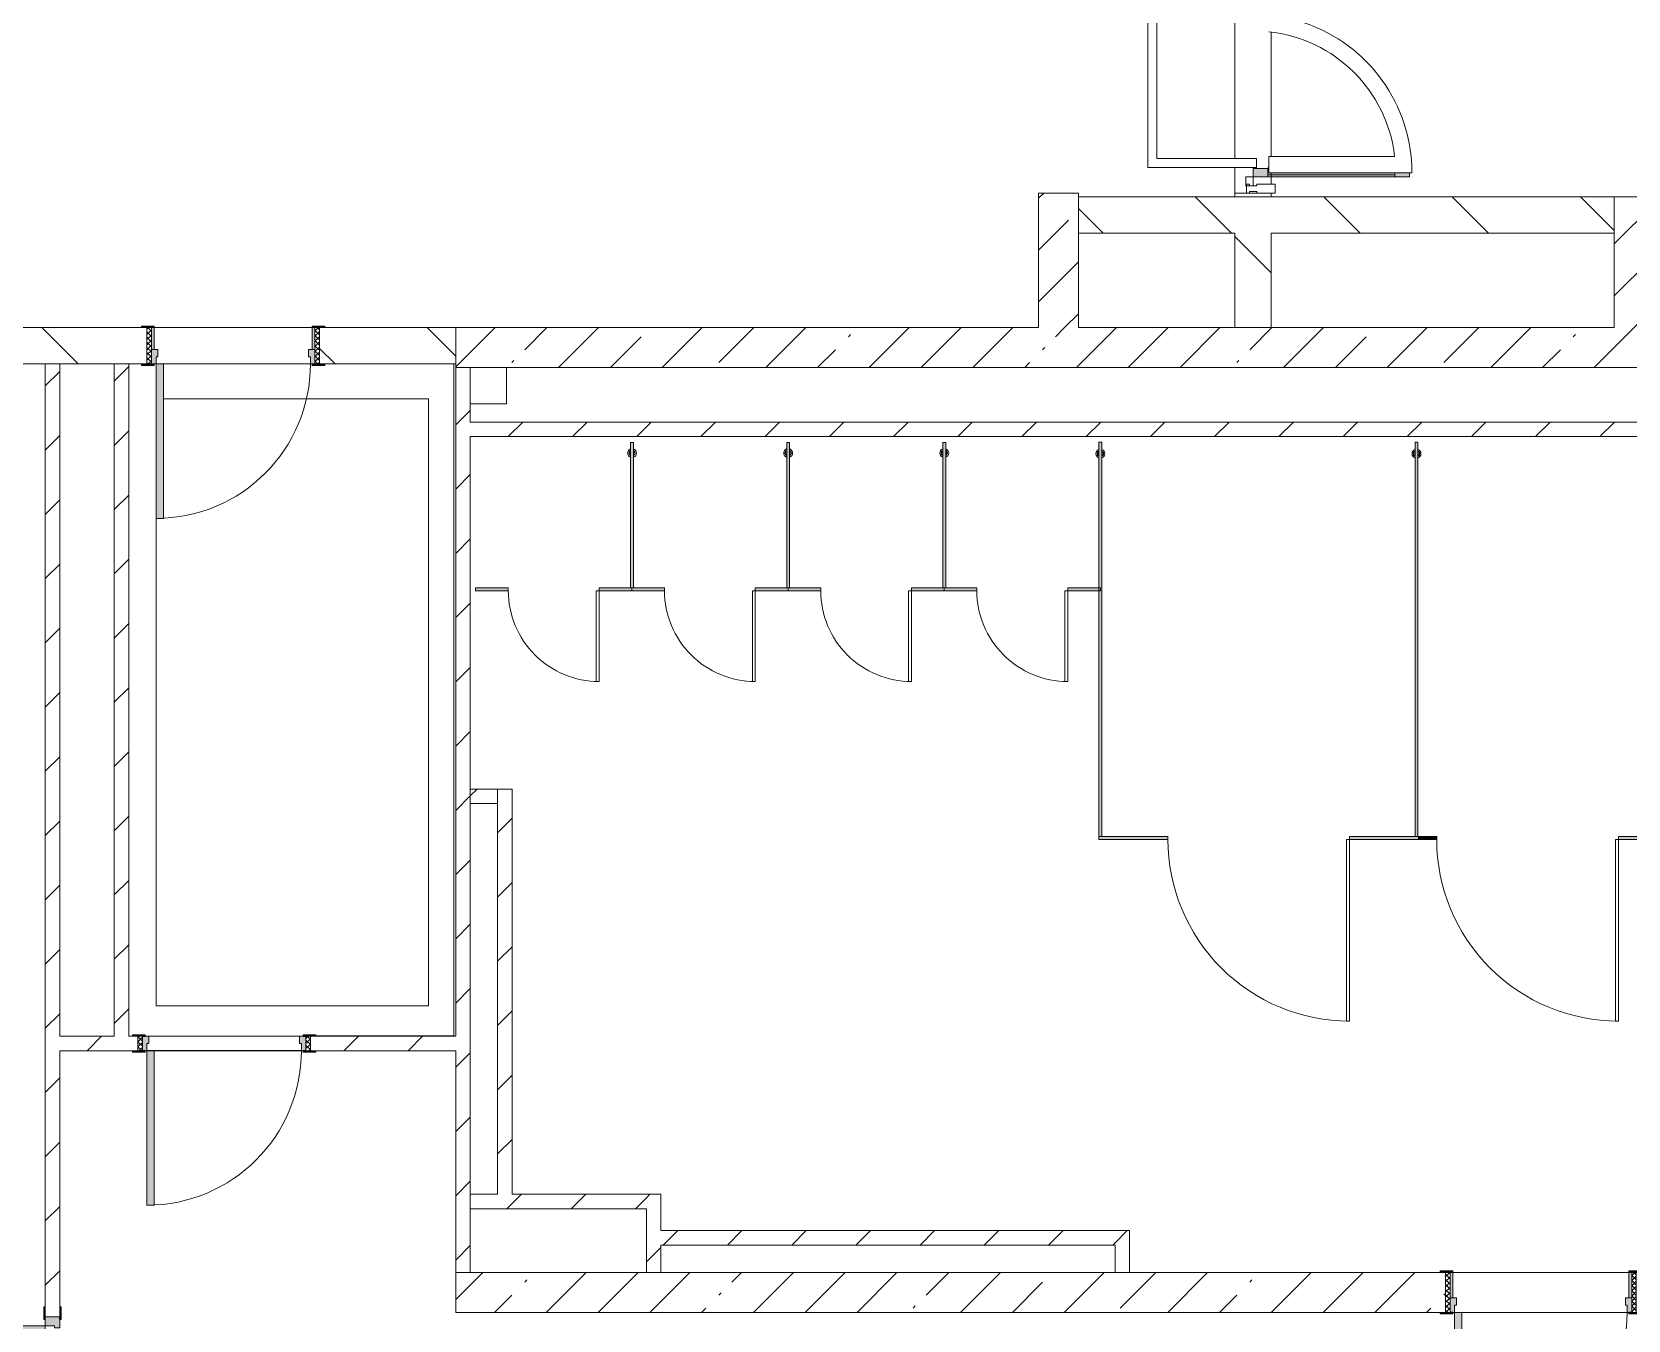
# Model space of a CAD drawing. Header units: millimetres. Extents: x -3245 to 186632, y -8553 to 29000.
# Drawn here: x 151499 to 160287, y 5138 to 12227 of the extents above; entities that cross this region are included whole.
import ezdxf

# ---------------------------------------------------------------- set-up
doc = ezdxf.new("R2010")
doc.units = ezdxf.units.MM
for name, color, linetype, lineweight in [('A-DETL-18', 7, 'Continuous', 5), ('A-DOOR-5', 7, 'Continuous', 5), ('A-GENM', 7, 'Continuous', 5), ('A-GLAZ-CWMG-4', 7, 'Continuous', 5), ('A-WALL', 7, 'Continuous', 9), ('I-WALL-29', 7, 'Continuous', 5)]:
    doc.layers.add(name, color=color, linetype=linetype, lineweight=lineweight)
for name, color, linetype, lineweight, true_color in [('A-DETL-GENF-4', 7, 'Continuous', 5, 0xe2e2e2), ('A-DETL-GENF-5', 7, 'Continuous', 5, 0xaaaaaa), ('A-DOOR-2', 7, 'Continuous', 5, 0xaaaaaa), ('A-DOOR-3', 7, 'Continuous', 5, 0xe2e2e2), ('A-DOOR-FRAM-2', 7, 'Continuous', 5, 0xe2e2e2), ('A-DOOR-FRAM-3', 7, 'Continuous', 5, 0xaaaaaa), ('A-FLOR-2', 7, 'Continuous', 5, 0xaaaaaa), ('A-GENM-1', 7, 'Continuous', 5, 0xe2ddcd)]:
    doc.layers.add(name, color=color, linetype=linetype, lineweight=lineweight, true_color=true_color)
pattern_1 = [(45, (59622.45, 0), (-176.7767, 176.7767), [])]
pattern_2 = [(45, (59622.45, 0), (-285.1231, 285.1231), []), (45, (59907.57, 0), (-285.1231, 285.1231), [504.031, -100.806, 16.764, -84.042])]
pattern_3 = [(135, (59622.45, 0), (-353.5534, -353.5534), [])]

# ---------------------------------------------------------------- blocks, each defined once
blk = doc.blocks.new('110_Дверь_СКБ_1Ст_Внутренняя1 - Д-7а_л__950x2100h_Туалет-V161-2_4_1_птичка')
at = {"layer": 'A-DOOR-2'}
h = blk.add_hatch(dxfattribs=at)
h.set_pattern_fill('FP_168', color=256, style=0, pattern_type=2)
h.set_pattern_definition([(135, (1776.41, 174.685), (-14.14214, -14.14214), []), (225, (1776.41, 174.685), (14.14214, -14.14214), [])])
h.paths.add_polyline_path([(537.5, 110), (512.5, 110), (512.5, -110), (537.5, -110)])
at = {"layer": 'A-DOOR-3'}
h = blk.add_hatch(color=256, dxfattribs=at)
h.paths.add_polyline_path([(487.5, 110), (487.5, 70), (477.5, 70), (477.5, 30), (512.5, 30), (512.5, 110)])
h.paths.add_polyline_path([(-462.5, 110), (-487.5, 110), (-487.5, 30), (-452.5, 30), (-452.5, 70), (-462.5, 70)])
at = {"layer": 'A-DOOR-FRAM-2'}
for points in [[(447.5, 1060), (447.5, 110), (487.5, 110), (487.5, 1060)], [(-542.5, 118), (-542.5, 110), (-472.5, 110), (-472.5, 118)], [(567.5, 118), (497.5, 118), (497.5, 110), (567.5, 110)], [(-472.5, 30), (-487.5, 30), (-487.5, -110), (-472.5, -110)], [(512.5, 30), (497.5, 30), (497.5, -110), (512.5, -110)], [(-542.5, -110), (-542.5, -118), (-472.5, -118), (-472.5, -110)], [(567.5, -110), (497.5, -110), (497.5, -118), (567.5, -118)]]:
    blk.add_hatch(color=256, dxfattribs=at).paths.add_polyline_path(points)
at = {"layer": 'A-DOOR-FRAM-3'}
h = blk.add_hatch(dxfattribs=at)
h.set_pattern_fill('FP_169', color=256, style=0, pattern_type=2)
h.set_pattern_definition([(45, (-346.384, 174.685), (-14.1421, 14.1421), []), (135, (-346.384, 174.685), (-14.1421, -14.1421), [])])
h.paths.add_polyline_path([(-487.5, 110), (-512.5, 110), (-512.5, -110), (-487.5, -110)])
at = {"layer": 'A-DOOR-2'}
for p, q in [((487.5, 1060), (447.5, 1060)), ((447.5, 1060), (447.5, 110)), ((487.5, 110), (487.5, 1060)), ((447.5, 110), (487.5, 110))]:
    blk.add_line(p, q, dxfattribs=at)
blk.add_arc((487.5, 110), 950, 90, 180, dxfattribs=at)
at = {"layer": 'A-DOOR-FRAM-3'}
for p, q in [((-472.5, 118), (-542.5, 118)), ((-542.5, 118), (-542.5, 110)), ((-542.5, 110), (-472.5, 110)), ((-487.5, 110), (-512.5, 110)), ((-512.5, 110), (-512.5, -110)), ((-462.5, 110), (-487.5, 110)), ((-487.5, 110), (-487.5, 30)), ((-487.5, -110), (-487.5, 110)), ((-472.5, 110), (-487.5, 110)), ((-487.5, 110), (-487.5, 109)), ((-487.5, 109), (-472.5, 109)), ((-472.5, 110), (-472.5, 118)), ((-472.5, 109), (-472.5, 110)), ((-462.5, 70), (-462.5, 110)), ((487.5, 110), (487.5, 70)), ((512.5, 110), (487.5, 110)), ((567.5, 118), (497.5, 118)), ((497.5, 118), (497.5, 110)), ((512.5, 110), (497.5, 110)), ((497.5, 110), (497.5, 109)), ((497.5, 110), (567.5, 110)), ((497.5, 109), (512.5, 109)), ((512.5, 30), (512.5, 110)), ((537.5, 110), (512.5, 110)), ((512.5, 110), (512.5, -110)), ((512.5, 109), (512.5, 110)), ((537.5, -110), (537.5, 110)), ((567.5, 110), (567.5, 118)), ((-487.5, 30), (-452.5, 30)), ((-472.5, 30), (-487.5, 30)), ((-487.5, 30), (-487.5, -110)), ((-472.5, -110), (-472.5, 30)), ((-452.5, 70), (-462.5, 70)), ((-452.5, 30), (-452.5, 70)), ((487.5, 70), (477.5, 70)), ((477.5, 70), (477.5, 30)), ((477.5, 30), (512.5, 30)), ((512.5, 30), (497.5, 30)), ((497.5, 30), (497.5, -110)), ((512.5, -110), (512.5, 30)), ((-472.5, -110), (-542.5, -110)), ((-542.5, -110), (-542.5, -118)), ((-542.5, -118), (-472.5, -118)), ((-512.5, -110), (-487.5, -110)), ((-487.5, -110), (-472.5, -110)), ((-472.5, -118), (-472.5, -110)), ((497.5, -110), (512.5, -110)), ((567.5, -110), (497.5, -110)), ((497.5, -110), (497.5, -118)), ((497.5, -118), (567.5, -118)), ((512.5, -110), (537.5, -110)), ((567.5, -118), (567.5, -110))]:
    blk.add_line(p, q, dxfattribs=at)
blk = doc.blocks.new('110_Дверь_СКБ_2Ст - Д-5_п_ Из игровой в коридор-32215844-2_4_1_птичка')
at = {"layer": 'A-DOOR-3'}
for points in [[(-637.5, 40), (-587.5, 40), (-587.5, 940), (-637.5, 940)], [(612.5, 440), (612.5, 40), (662.5, 40), (662.5, 440)]]:
    blk.add_hatch(color=256, dxfattribs=at).paths.add_polyline_path(points)
h = blk.add_hatch(color=256, dxfattribs=at)
h.paths.add_polyline_path([(-687.5, 40), (-687.5, -40), (-627.5, -40), (-627.5, -10), (-637.5, -10), (-637.5, 40)])
h.paths.add_polyline_path([(652.5, -40), (712.5, -40), (712.5, 40), (662.5, 40), (662.5, -10), (652.5, -10)])
at = {"layer": 'A-DOOR-FRAM-2'}
for points in [[(-742.5, 40), (-672.5, 40), (-672.5, 48), (-742.5, 48)], [(697.5, 40), (767.5, 40), (767.5, 48), (697.5, 48)], [(-742.5, -48), (-672.5, -48), (-672.5, -40), (-742.5, -40)], [(697.5, -48), (767.5, -48), (767.5, -40), (697.5, -40)]]:
    blk.add_hatch(color=256, dxfattribs=at).paths.add_polyline_path(points)
at = {"layer": 'A-DOOR-2'}
for p, q in [((-637.5, 940), (-637.5, 40)), ((-587.5, 940), (-637.5, 940)), ((-587.5, 40), (-587.5, 940)), ((662.5, 440), (612.5, 440)), ((612.5, 440), (612.5, 40)), ((662.5, 40), (662.5, 440)), ((-637.5, 40), (-587.5, 40)), ((612.5, 40), (662.5, 40))]:
    blk.add_line(p, q, dxfattribs=at)
for centre, radius, start, end in [((-637.5, 40), 900, 0, 90), ((662.5, 40), 400, 90, 180)]:
    blk.add_arc(centre, radius, start, end, dxfattribs=at)
at = {"layer": 'A-DOOR-FRAM-3'}
for p, q in [((-672.5, 48), (-742.5, 48)), ((-742.5, 48), (-742.5, 40)), ((-742.5, 40), (-672.5, 40)), ((-637.5, 40), (-687.5, 40)), ((-687.5, 40), (-687.5, -40)), ((-672.5, 40), (-672.5, 48)), ((-637.5, -10), (-637.5, 40)), ((662.5, 40), (662.5, -10)), ((712.5, 40), (662.5, 40)), ((767.5, 48), (697.5, 48)), ((697.5, 48), (697.5, 40)), ((697.5, 40), (767.5, 40)), ((712.5, -40), (712.5, 40)), ((767.5, 40), (767.5, 48)), ((-672.5, -40), (-742.5, -40)), ((-742.5, -40), (-742.5, -48)), ((-742.5, -48), (-672.5, -48)), ((-672.5, -39), (-687.5, -39)), ((-687.5, -39), (-687.5, -40)), ((-687.5, -40), (-627.5, -40)), ((-687.5, -40), (-672.5, -40)), ((-672.5, -40), (-672.5, -39)), ((-672.5, -48), (-672.5, -40)), ((-627.5, -10), (-637.5, -10)), ((-627.5, -40), (-627.5, -10)), ((662.5, -10), (652.5, -10)), ((652.5, -10), (652.5, -40)), ((652.5, -40), (712.5, -40)), ((712.5, -39), (697.5, -39)), ((697.5, -39), (697.5, -40)), ((697.5, -40), (712.5, -40)), ((767.5, -40), (697.5, -40)), ((697.5, -40), (697.5, -48)), ((697.5, -48), (767.5, -48)), ((712.5, -40), (712.5, -39)), ((767.5, -48), (767.5, -40))]:
    blk.add_line(p, q, dxfattribs=at)
blk = doc.blocks.new('110_Дверь_СКБ_1Ст_Внутренняя1 - Д-8 950x2100h_охрана-V164-2_4_1_птичка')
at = {"layer": 'A-DOOR-2'}
h = blk.add_hatch(dxfattribs=at)
h.set_pattern_fill('FP_136', color=256, style=0, pattern_type=2)
h.set_pattern_definition([(135, (1826.41, 164.685), (-14.14214, -14.14214), []), (225, (1826.41, 164.685), (14.14214, -14.14214), [])])
h.paths.add_polyline_path([(487.5, 100), (462.5, 100), (462.5, -100), (487.5, -100)])
at = {"layer": 'A-DOOR-3'}
h = blk.add_hatch(color=256, dxfattribs=at)
h.paths.add_polyline_path([(437.5, 100), (437.5, 60), (427.5, 60), (427.5, 20), (462.5, 20), (461.2, 100)])
h.paths.add_polyline_path([(-437.5, 100), (-437.5, 20), (-402.5, 20), (-402.5, 60), (-412.5, 60), (-412.5, 100)])
at = {"layer": 'A-DOOR-FRAM-2'}
for points in [[(397.5, 950), (397.5, 100), (437.5, 100), (437.5, 950)], [(-422.5, 108), (-492.5, 108), (-492.5, 100), (-422.5, 100)], [(461.2, 108), (447.5, 108), (447.5, 100), (517.5, 100), (517.5, 108)], [(-422.5, 20), (-437.5, 20), (-437.5, -100), (-422.5, -100)], [(461.2, 20), (447.5, 20), (447.5, -100), (462.5, -100), (462.5, 20)], [(-422.5, -100), (-492.5, -100), (-492.5, -108), (-422.5, -108)], [(517.5, -100), (447.5, -100), (447.5, -108), (517.5, -108)]]:
    blk.add_hatch(color=256, dxfattribs=at).paths.add_polyline_path(points)
at = {"layer": 'A-DOOR-FRAM-3'}
h = blk.add_hatch(dxfattribs=at)
h.set_pattern_fill('FP_137', color=256, style=0, pattern_type=2)
h.set_pattern_definition([(45, (-296.384, 164.685), (-14.1421, 14.1421), []), (135, (-296.384, 164.685), (-14.1421, -14.1421), [])])
h.paths.add_polyline_path([(-437.5, 100), (-462.5, 100), (-462.5, -100), (-437.5, -100)])
at = {"layer": 'A-DOOR-2'}
for p, q in [((437.5, 950), (397.5, 950)), ((397.5, 950), (397.5, 100)), ((437.5, 100), (437.5, 950)), ((397.5, 100), (437.5, 100))]:
    blk.add_line(p, q, dxfattribs=at)
blk.add_arc((437.5, 100), 850, 90, 180, dxfattribs=at)
at = {"layer": 'A-DOOR-FRAM-3'}
for p, q in [((-422.5, 108), (-492.5, 108)), ((-492.5, 108), (-492.5, 100)), ((-492.5, 100), (-422.5, 100)), ((-437.5, 100), (-462.5, 100)), ((-462.5, 100), (-462.5, -100)), ((-412.5, 100), (-437.5, 100)), ((-437.5, 100), (-437.5, 20)), ((-437.5, -100), (-437.5, 100)), ((-422.5, 100), (-437.5, 100)), ((-437.5, 100), (-437.5, 99)), ((-437.5, 99), (-422.5, 99)), ((-422.5, 100), (-422.5, 108)), ((-422.5, 99), (-422.5, 100)), ((-412.5, 60), (-412.5, 100)), ((437.5, 100), (437.5, 60)), ((462.5, 100), (437.5, 100)), ((517.5, 108), (447.5, 108)), ((447.5, 108), (447.5, 100)), ((462.5, 100), (447.5, 100)), ((447.5, 100), (447.5, 99)), ((447.5, 100), (517.5, 100)), ((447.5, 99), (462.5, 99)), ((462.5, 20), (462.5, 100)), ((487.5, 100), (462.5, 100)), ((462.5, 100), (462.5, -100)), ((462.5, 99), (462.5, 100)), ((487.5, -100), (487.5, 100)), ((517.5, 100), (517.5, 108)), ((-437.5, 20), (-402.5, 20)), ((-422.5, 20), (-437.5, 20)), ((-437.5, 20), (-437.5, -100)), ((-422.5, -100), (-422.5, 20)), ((-402.5, 60), (-412.5, 60)), ((-402.5, 20), (-402.5, 60)), ((437.5, 60), (427.5, 60)), ((427.5, 60), (427.5, 20)), ((427.5, 20), (462.5, 20)), ((462.5, 20), (447.5, 20)), ((447.5, 20), (447.5, -100)), ((462.5, -100), (462.5, 20)), ((-422.5, -100), (-492.5, -100)), ((-492.5, -100), (-492.5, -108)), ((-492.5, -108), (-422.5, -108)), ((-462.5, -100), (-437.5, -100)), ((-437.5, -100), (-422.5, -100)), ((-422.5, -108), (-422.5, -100)), ((447.5, -100), (462.5, -100)), ((517.5, -100), (447.5, -100)), ((447.5, -100), (447.5, -108)), ((447.5, -108), (517.5, -108)), ((462.5, -100), (487.5, -100)), ((517.5, -108), (517.5, -100))]:
    blk.add_line(p, q, dxfattribs=at)
blk = doc.blocks.new('110_Дверь_СКБ_1Ст_Внутренняя1 - Д-8 950x2100h_охрана-V165-2_4_1_птичка')
at = {"layer": 'A-DOOR-2'}
h = blk.add_hatch(dxfattribs=at)
h.set_pattern_fill('FP_172', color=256, style=0, pattern_type=2)
h.set_pattern_definition([(135, (1826.41, 104.685), (-14.14214, -14.14214), []), (225, (1826.41, 104.685), (14.14214, -14.14214), [])])
h.paths.add_polyline_path([(487.5, 40), (462.5, 40), (462.5, -40), (487.5, -40)])
at = {"layer": 'A-DOOR-3'}
h = blk.add_hatch(color=256, dxfattribs=at)
h.paths.add_polyline_path([(437.5, 40), (437.5, 0), (427.5, 0), (427.5, -40), (462.5, -40), (462.5, 40)])
h.paths.add_polyline_path([(-412.5, 40), (-437.5, 40), (-437.5, -40), (-402.5, -40), (-402.5, 0), (-412.5, 0)])
at = {"layer": 'A-DOOR-FRAM-2'}
for points in [[(437.5, 890), (397.5, 890), (397.5, 40), (437.5, 40), (437.5, 66.6)], [(-492.5, 48), (-492.5, 40), (-422.5, 40), (-422.5, 48)], [(517.5, 48), (447.5, 48), (447.5, 40), (517.5, 40)], [(-422.5, -40), (-492.5, -40), (-492.5, -48), (-422.5, -48)], [(447.5, -40), (447.5, -48), (517.5, -48), (517.5, -40)]]:
    blk.add_hatch(color=256, dxfattribs=at).paths.add_polyline_path(points)
at = {"layer": 'A-DOOR-FRAM-3'}
h = blk.add_hatch(dxfattribs=at)
h.set_pattern_fill('FP_173', color=256, style=0, pattern_type=2)
h.set_pattern_definition([(45, (-296.384, 104.685), (-14.1421, 14.1421), []), (135, (-296.384, 104.685), (-14.1421, -14.1421), [])])
h.paths.add_polyline_path([(-437.5, 40), (-462.5, 40), (-462.5, -40), (-437.5, -40)])
at = {"layer": 'A-DOOR-2'}
for p, q in [((437.5, 890), (397.5, 890)), ((397.5, 890), (397.5, 40)), ((437.5, 40), (437.5, 890)), ((397.5, 40), (437.5, 40))]:
    blk.add_line(p, q, dxfattribs=at)
blk.add_arc((437.5, 40), 850, 90, 180, dxfattribs=at)
at = {"layer": 'A-DOOR-FRAM-3'}
for p, q in [((-422.5, 48), (-492.5, 48)), ((-492.5, 48), (-492.5, 40)), ((-492.5, 40), (-422.5, 40)), ((-437.5, 40), (-462.5, 40)), ((-462.5, 40), (-462.5, -40)), ((-412.5, 40), (-437.5, 40)), ((-437.5, 40), (-437.5, -40)), ((-437.5, -40), (-437.5, 40)), ((-422.5, 40), (-437.5, 40)), ((-437.5, 40), (-437.5, 39)), ((-437.5, 39), (-422.5, 39)), ((-422.5, 40), (-422.5, 48)), ((-422.5, 39), (-422.5, 40)), ((-412.5, 0), (-412.5, 40)), ((-402.5, 0), (-412.5, 0)), ((-402.5, -40), (-402.5, 0)), ((437.5, 0), (427.5, 0)), ((427.5, 0), (427.5, -40)), ((437.5, 40), (437.5, 0)), ((462.5, 40), (437.5, 40)), ((517.5, 48), (447.5, 48)), ((447.5, 48), (447.5, 40)), ((462.5, 40), (447.5, 40)), ((447.5, 40), (447.5, 39)), ((447.5, 40), (517.5, 40)), ((447.5, 39), (462.5, 39)), ((462.5, -40), (462.5, 40)), ((487.5, 40), (462.5, 40)), ((462.5, 40), (462.5, -40)), ((462.5, 39), (462.5, 40)), ((487.5, -40), (487.5, 40)), ((517.5, 40), (517.5, 48)), ((-422.5, -40), (-492.5, -40)), ((-492.5, -40), (-492.5, -48)), ((-492.5, -48), (-422.5, -48)), ((-462.5, -40), (-437.5, -40)), ((-422.5, -39), (-437.5, -39)), ((-437.5, -39), (-437.5, -40)), ((-437.5, -40), (-402.5, -40)), ((-437.5, -40), (-422.5, -40)), ((-422.5, -40), (-422.5, -39)), ((-422.5, -48), (-422.5, -40)), ((427.5, -40), (462.5, -40)), ((462.5, -39), (447.5, -39)), ((447.5, -39), (447.5, -40)), ((447.5, -40), (462.5, -40)), ((517.5, -40), (447.5, -40)), ((447.5, -40), (447.5, -48)), ((447.5, -48), (517.5, -48)), ((462.5, -40), (462.5, -39)), ((462.5, -40), (487.5, -40)), ((517.5, -48), (517.5, -40))]:
    blk.add_line(p, q, dxfattribs=at)
blk = doc.blocks.new('131_Сантехническая перегородка 7 - СП-1-V242-2_4_1_птичка')
at = {"layer": 'A-GENM-1'}
blk.add_hatch(color=256, dxfattribs=at).paths.add_polyline_path([(2165.9, 8), (-4.1, 8), (-4.1, -8), (2165.9, -8)])
at = {"layer": 'A-GENM'}
for p, q in [((2165.9, 8), (-4.1, 8)), ((-4.1, 8), (-4.1, -8)), ((2165.9, -8), (2165.9, 8)), ((-4.1, -8), (2165.9, -8))]:
    blk.add_line(p, q, dxfattribs=at)
at = {"layer": 'A-GENM', "flags": 128}
for points in [[(71.5, 8), (71.1, 8.5), (70.8, 9), (70.4, 9.5), (70, 9.9), (69.6, 10.4), (69.2, 10.8), (68.8, 11.2), (68.3, 11.6), (67.8, 12), (67.3, 12.3), (66.8, 12.7), (66.3, 13), (65.8, 13.3), (65.3, 13.6), (64.7, 13.8), (64.2, 14), (63.6, 14.3), (63, 14.4), (62.4, 14.6), (61.9, 14.7), (61.3, 14.9), (60.7, 14.9), (60.1, 15), (59.5, 15.1), (58.9, 15.1), (58.3, 15.1), (57.7, 15), (57.1, 15), (56.5, 14.9), (55.9, 14.8), (55.3, 14.7), (54.7, 14.5), (54.1, 14.4), (53.5, 14.2), (53, 13.9), (52.4, 13.7), (51.9, 13.4), (51.4, 13.2), (50.8, 12.9), (50.3, 12.5), (49.8, 12.2), (49.3, 11.8), (48.9, 11.4), (48.4, 11), (48, 10.6), (47.6, 10.2), (47.2, 9.7), (46.8, 9.3), (46.4, 8.8), (46.1, 8.3), (45.9, 8)], [(45.9, -8), (46.3, -8.5), (46.6, -9), (47, -9.5), (47.4, -9.9), (47.8, -10.4), (48.2, -10.8), (48.6, -11.2), (49.1, -11.6), (49.6, -12), (50, -12.3), (50.5, -12.7), (51.1, -13), (51.6, -13.3), (52.1, -13.6), (52.7, -13.8), (53.2, -14), (53.8, -14.3), (54.4, -14.4), (54.9, -14.6), (55.5, -14.7), (56.1, -14.9), (56.7, -14.9), (57.3, -15), (57.9, -15.1), (58.5, -15.1), (59.1, -15.1), (59.7, -15), (60.3, -15), (60.9, -14.9), (61.5, -14.8), (62.1, -14.7), (62.7, -14.5), (63.3, -14.4), (63.8, -14.2), (64.4, -13.9), (65, -13.7), (65.5, -13.4), (66, -13.2), (66.6, -12.9), (67.1, -12.5), (67.6, -12.2), (68, -11.8), (68.5, -11.4), (69, -11), (69.4, -10.6), (69.8, -10.2), (70.2, -9.7), (70.6, -9.3), (70.9, -8.8), (71.3, -8.3), (71.5, -8)]]:
    blk.add_lwpolyline(points, dxfattribs=at)
at = {"layer": 'A-GENM'}
for radius, start, end in [(24.6, 19.91127, 160.08873), (17.6, 45, 135), (17.6, 45, 135), (15.1, 45, 135), (24.6, 199.91127, 340.08873), (17.6, 225, 315), (17.6, 225, 315), (15.1, 225, 315)]:
    blk.add_arc((58.7, 0), radius, start, end, dxfattribs=at)
blk = doc.blocks.new('131_Сантехническая перегородка 6 - СП-1-V243-2_4_1_птичка')
at = {"layer": 'A-GENM-1'}
blk.add_hatch(color=256, dxfattribs=at).paths.add_polyline_path([(800, 8), (0, 8), (0, -8), (800, -8)])
at = {"layer": 'A-GENM'}
for p, q in [((800, 8), (0, 8)), ((0, 8), (0, -8)), ((800, -8), (800, 8)), ((0, -8), (800, -8))]:
    blk.add_line(p, q, dxfattribs=at)
at = {"layer": 'A-GENM', "flags": 128}
for points in [[(71.5, 8), (71.1, 8.5), (70.8, 9), (70.4, 9.5), (70, 9.9), (69.6, 10.4), (69.2, 10.8), (68.8, 11.2), (68.3, 11.6), (67.8, 12), (67.3, 12.3), (66.8, 12.7), (66.3, 13), (65.8, 13.3), (65.3, 13.6), (64.7, 13.8), (64.2, 14), (63.6, 14.3), (63, 14.4), (62.4, 14.6), (61.9, 14.7), (61.3, 14.9), (60.7, 14.9), (60.1, 15), (59.5, 15.1), (58.9, 15.1), (58.3, 15.1), (57.7, 15), (57.1, 15), (56.5, 14.9), (55.9, 14.8), (55.3, 14.7), (54.7, 14.5), (54.1, 14.4), (53.5, 14.2), (53, 13.9), (52.4, 13.7), (51.9, 13.4), (51.4, 13.2), (50.8, 12.9), (50.3, 12.5), (49.8, 12.2), (49.3, 11.8), (48.9, 11.4), (48.4, 11), (48, 10.6), (47.6, 10.2), (47.2, 9.7), (46.8, 9.3), (46.4, 8.8), (46.1, 8.3), (45.9, 8)], [(45.9, -8), (46.3, -8.5), (46.6, -9), (47, -9.5), (47.4, -9.9), (47.8, -10.4), (48.2, -10.8), (48.6, -11.2), (49.1, -11.6), (49.6, -12), (50, -12.3), (50.5, -12.7), (51.1, -13), (51.6, -13.3), (52.1, -13.6), (52.7, -13.8), (53.2, -14), (53.8, -14.3), (54.4, -14.4), (54.9, -14.6), (55.5, -14.7), (56.1, -14.9), (56.7, -14.9), (57.3, -15), (57.9, -15.1), (58.5, -15.1), (59.1, -15.1), (59.7, -15), (60.3, -15), (60.9, -14.9), (61.5, -14.8), (62.1, -14.7), (62.7, -14.5), (63.3, -14.4), (63.8, -14.2), (64.4, -13.9), (65, -13.7), (65.5, -13.4), (66, -13.2), (66.6, -12.9), (67.1, -12.5), (67.6, -12.2), (68, -11.8), (68.5, -11.4), (69, -11), (69.4, -10.6), (69.8, -10.2), (70.2, -9.7), (70.6, -9.3), (70.9, -8.8), (71.3, -8.3), (71.5, -8)]]:
    blk.add_lwpolyline(points, dxfattribs=at)
at = {"layer": 'A-GENM'}
for radius, start, end in [(24.6, 19.91127, 160.08873), (17.6, 45, 135), (17.6, 45, 135), (15.1, 45, 135), (24.6, 199.91127, 340.08873), (17.6, 225, 315), (17.6, 225, 315), (15.1, 225, 315)]:
    blk.add_arc((58.7, 0), radius, start, end, dxfattribs=at)
blk = doc.blocks.new('131_Сантехническая перегородка_Дверь МГН - СД-1-V244-2_4_1_птичка')
at = {"layer": 'A-GENM-1'}
for points in [[(-370, 8), (-370, -8), (10, -8), (10, 8)], [(1010, 8), (1010, -8), (1390, -8), (1390, 8)]]:
    blk.add_hatch(color=256, dxfattribs=at).paths.add_polyline_path(points)
at = {"layer": 'A-DOOR-5'}
for p, q in [((10, 1008), (26, 1008)), ((10, 8), (10, 1008)), ((26, 8), (26, 1008)), ((10, 8), (26, 8))]:
    blk.add_line(p, q, dxfattribs=at)
blk.add_arc((10, 8), 1000, 360, 90, dxfattribs=at)
at = {"layer": 'A-GENM'}
for p, q in [((10, 8), (-370, 8)), ((-370, 8), (-370, -8)), ((10, -8), (10, 8)), ((1390, 8), (1010, 8)), ((1010, 8), (1010, -8)), ((1390, -8), (1390, 8)), ((-370, -8), (10, -8)), ((1010, -8), (1390, -8))]:
    blk.add_line(p, q, dxfattribs=at)
blk = doc.blocks.new('131_Сантехническая перегородка_Дверь 5 - СД-1-V245-2_4_1_птичка')
at = {"layer": 'A-GENM-1'}
for points in [[(70, 8), (70, -8), (250, -8), (250, 8)], [(750, 8), (750, -8), (930, -8), (930, 8)]]:
    blk.add_hatch(color=256, dxfattribs=at).paths.add_polyline_path(points)
at = {"layer": 'A-DOOR-5'}
for p, q in [((266, 508), (250, 508)), ((250, 8), (250, 508)), ((266, 8), (266, 508)), ((266, 8), (250, 8))]:
    blk.add_line(p, q, dxfattribs=at)
blk.add_arc((250, 8), 500, 360, 90, dxfattribs=at)
at = {"layer": 'A-GENM'}
for p, q in [((250, 8), (70, 8)), ((70, 8), (70, -8)), ((250, -8), (250, 8)), ((930, 8), (750, 8)), ((750, 8), (750, -8)), ((930, -8), (930, 8)), ((70, -8), (250, -8)), ((750, -8), (930, -8))]:
    blk.add_line(p, q, dxfattribs=at)
blk = doc.blocks.new('131_Сантехническая перегородка_Дверь МГН 2 - СД-1-V246-2_4_1_птичка')
at = {"layer": 'A-GENM-1'}
for points in [[(10, 8), (-430, 8), (-430, -8), (10, -8)], [(1010, 8), (1010, -8), (1110, -8), (1110, 8)]]:
    blk.add_hatch(color=256, dxfattribs=at).paths.add_polyline_path(points)
at = {"layer": 'A-DOOR-5'}
for p, q in [((10, 1008), (26, 1008)), ((10, 8), (10, 1008)), ((26, 8), (26, 1008)), ((10, 8), (26, 8))]:
    blk.add_line(p, q, dxfattribs=at)
blk.add_arc((10, 8), 1000, 360, 90, dxfattribs=at)
at = {"layer": 'A-GENM'}
for p, q in [((10, 8), (-430, 8)), ((-430, 8), (-430, -8)), ((10, -8), (10, 8)), ((1110, 8), (1010, 8)), ((1010, 8), (1010, -8)), ((1110, -8), (1110, 8)), ((-430, -8), (10, -8)), ((1010, -8), (1110, -8))]:
    blk.add_line(p, q, dxfattribs=at)
blk = doc.blocks.new('Дверь_Витражная_остекление_ - ВВ-7 остекление-32349468-2_4_1_птичка')
at = {"layer": 'A-DETL-GENF-4'}
for points in [[(-860, -106.8), (-860, -880), (-837.2, -880), (-837.2, -106.8), (-815, -106.8), (-815, -20), (-860, -20)], [(865, -103.8), (877.8, -103.8), (877.8, -880), (910, -880), (910, -140), (900, -140), (900, -40), (910, -40), (910, -20), (865, -20)]]:
    blk.add_hatch(color=256, dxfattribs=at).paths.add_polyline_path(points)
at = {"layer": 'A-DETL-GENF-5'}
for p, q in [((-815, -20), (-860, -20)), ((-860, -880), (-860, -20)), ((-815, -20), (-860, -20)), ((-860, -20), (-860, -880)), ((-815, -106.8), (-815, -20)), ((-815, -106.8), (-815, -20)), ((865, -103.8), (865, -20)), ((865, -20), (865, -103.8)), ((-860, -100), (-815, -100)), ((-850, -800), (-850, -100)), ((-806, -106.8), (-806, -100)), ((900, -100), (865, -100)), ((900, -800), (900, -140)), ((910, -880), (910, -140)), ((910, -880), (910, -140)), ((-860, -800), (-837.2, -800)), ((910, -800), (877.8, -800)), ((-860, -880), (-837.2, -880)), ((-860, -880), (-837.2, -880)), ((910, -880), (877.8, -880)), ((877.8, -880), (910, -880))]:
    blk.add_line(p, q, dxfattribs=at)
at = {"layer": 'A-DOOR-2'}
for p, q in [((-910, 20), (-860, 20)), ((-910, -20), (-910, 20)), ((-860, 20), (-860, -20)), ((860, 20), (910, 20)), ((860, -20), (860, 20)), ((910, 20), (910, -20)), ((-860, -20), (-910, -20)), ((-860, -880), (-860, -20)), ((910, -20), (860, -20)), ((860, -103.8), (860, -39))]:
    blk.add_line(p, q, dxfattribs=at)
for centre, start, end in [((-860, -20), 354.22155, 0), ((860, -20), 180, 185.77845), ((-860, -20), 270, 271.54729)]:
    blk.add_arc(centre, 860, start, end, dxfattribs=at)
blk = doc.blocks.new('Прямоугольный импост - Импост структурный с накладкой - 160мм Темный-32310142-2_4_1_птичка')
at = {"layer": 'A-GLAZ-CWMG-4'}
for p, q in [((-50, 0), (-50, 17)), ((-50, 17), (0, 17)), ((-40, 0), (-50, 0)), ((-40, -40), (-40, 0)), ((0, 0), (-10, 0)), ((-10, 0), (-10, -40)), ((0, 17), (0, 0)), ((-50, -140), (-50, -40)), ((-50, -40), (-40, -40)), ((-10, -40), (0, -40)), ((0, -40), (0, -140)), ((0, -140), (-50, -140))]:
    blk.add_line(p, q, dxfattribs=at)

msp = doc.modelspace()

# ---------------------------------------------------------------- hatches: boundary and pattern name
at = {"layer": 'I-WALL-29'}
h = msp.add_hatch(dxfattribs=at)
h.set_pattern_fill('FP_131', color=256, style=0, pattern_type=2)
h.set_pattern_definition(pattern_2)
h.paths.add_polyline_path([(157261.4, 10600), (157261.4, 11340), (157041.4, 11340), (157041.4, 10600)])
h = msp.add_hatch(dxfattribs=at)
h.set_pattern_fill('FP_134', color=256, style=0, pattern_type=2)
h.set_pattern_definition(pattern_3)
h.paths.add_polyline_path([(160211.4, 11120), (160211.4, 11320), (157261.4, 11320), (157261.4, 11120), (158651.4, 11120)])
h = msp.add_hatch(dxfattribs=at)
h.set_pattern_fill('FP_131', color=256, style=0, pattern_type=2)
h.set_pattern_definition(pattern_2)
h.paths.add_polyline_path([(160431.4, 10600), (160431.4, 11320), (160211.4, 11320), (160211.4, 10600)])
h = msp.add_hatch(dxfattribs=at)
h.set_pattern_fill('FP_134', color=256, style=0, pattern_type=2)
h.set_pattern_definition(pattern_3)
h.paths.add_polyline_path([(158322.4, 10600), (158322.4, 11120), (158122.4, 11120), (158122.4, 10600)])
h = msp.add_hatch(dxfattribs=at)
h.set_pattern_fill('FP_134', color=256, style=0, pattern_type=2)
h.set_pattern_definition(pattern_3)
h.paths.add_polyline_path([(149232.4, 10400), (149607.4, 10400), (149607.4, 10600), (149232.4, 10600)])
h.paths.add_polyline_path([(153832.4, 10400), (153832.4, 10600), (153082.4, 10600), (153086.3, 10400), (153112.4, 10400)])
h.paths.add_polyline_path([(152102.4, 10400), (152132.4, 10400), (152132.4, 10600), (151007.4, 10600), (151007.4, 10400), (152032.4, 10400)])
h = msp.add_hatch(dxfattribs=at)
h.set_pattern_fill('FP_131', color=256, style=0, pattern_type=2)
h.set_pattern_definition(pattern_2)
h.paths.add_polyline_path([(161232.4, 10380), (161232.4, 10600), (153832.4, 10600), (153832.4, 10380), (160506.4, 10380)])
h = msp.add_hatch(dxfattribs=at)
h.set_pattern_fill('FP_135', color=256, style=0, pattern_type=2)
h.set_pattern_definition(pattern_1)
h.paths.add_polyline_path([(151572.4, 125), (151652.4, 125), (151652.4, 3755), (151572.4, 3755), (151572.4, 230.5)])
h.paths.add_polyline_path([(151652.4, 5155), (151652.4, 10400), (151572.4, 10400), (151572.4, 5155), (151622.4, 5155)])
h = msp.add_hatch(dxfattribs=at)
h.set_pattern_fill('FP_135', color=256, style=0, pattern_type=2)
h.set_pattern_definition(pattern_1)
h.paths.add_polyline_path([(151952.4, 6700), (152032.4, 6700), (152032.4, 10400), (151952.4, 10400), (151952.4, 7750.3)])
h = msp.add_hatch(dxfattribs=at)
h.set_pattern_fill('FP_135', color=256, style=0, pattern_type=2)
h.set_pattern_definition(pattern_1)
h.paths.add_polyline_path([(153912.4, 5400), (153912.4, 10380), (153832.4, 10380), (153832.4, 5400)])
h = msp.add_hatch(dxfattribs=at)
h.set_pattern_fill('FP_135', color=256, style=0, pattern_type=2)
h.set_pattern_definition(pattern_1)
h.paths.add_polyline_path([(160702.4, 10000), (160702.4, 10080), (153912.4, 10080), (153912.4, 10000), (160506.4, 10000)])
h = msp.add_hatch(dxfattribs=at)
h.set_pattern_fill('FP_135', color=256, style=0, pattern_type=2)
h.set_pattern_definition(pattern_1)
h.paths.add_polyline_path([(154062.4, 7980), (154062.4, 8060), (153912.4, 8060), (153912.4, 7980)])
h = msp.add_hatch(dxfattribs=at)
h.set_pattern_fill('FP_135', color=256, style=0, pattern_type=2)
h.set_pattern_definition(pattern_1)
h.paths.add_polyline_path([(154062.4, 7980), (154142.4, 7980), (154142.4, 8060), (153912.4, 8060), (153912.4, 7980)])
h = msp.add_hatch(dxfattribs=at)
h.set_pattern_fill('FP_135', color=256, style=0, pattern_type=2)
h.set_pattern_definition(pattern_1)
h.paths.add_polyline_path([(154142.4, 5830), (154142.4, 7980), (154062.4, 7980), (154062.4, 5830)])
h = msp.add_hatch(dxfattribs=at)
h.set_pattern_fill('FP_135', color=256, style=0, pattern_type=2)
h.set_pattern_definition(pattern_1)
h.paths.add_polyline_path([(153086.3, 6620), (153832.4, 6620), (153832.4, 6700), (153032.4, 6700), (153032.4, 6620), (153062.4, 6620)])
h.paths.add_polyline_path([(151652.4, 6620), (152082.4, 6620), (152082.4, 6700), (151652.4, 6700)])
h = msp.add_hatch(dxfattribs=at)
h.set_pattern_fill('FP_135', color=256, style=0, pattern_type=2)
h.set_pattern_definition(pattern_1)
h.paths.add_polyline_path([(154882.4, 5750), (154882.4, 5830), (153912.4, 5830), (153912.4, 5750)])
h = msp.add_hatch(dxfattribs=at)
h.set_pattern_fill('FP_135', color=256, style=0, pattern_type=2)
h.set_pattern_definition(pattern_1)
h.paths.add_polyline_path([(154882.4, 5400), (154962.4, 5400), (154962.4, 5830), (154882.4, 5830), (154882.4, 5750)])
h = msp.add_hatch(dxfattribs=at)
h.set_pattern_fill('FP_135', color=256, style=0, pattern_type=2)
h.set_pattern_definition(pattern_1)
h.paths.add_polyline_path([(157462.4, 5550), (157462.4, 5630), (154962.4, 5630), (154962.4, 5550), (156796.4, 5550)])
h = msp.add_hatch(dxfattribs=at)
h.set_pattern_fill('FP_135', color=256, style=0, pattern_type=2)
h.set_pattern_definition(pattern_1)
h.paths.add_polyline_path([(157542.4, 5400), (157542.4, 5630), (157462.4, 5630), (157462.4, 5400)])
h = msp.add_hatch(dxfattribs=at)
h.set_pattern_fill('FP_131', color=256, style=0, pattern_type=2)
h.set_pattern_definition(pattern_2)
h.paths.add_polyline_path([(161232.4, 5180), (161232.4, 5400), (160332.4, 5400), (160332.4, 5180), (161192.4, 5180)])
h.paths.add_polyline_path([(156796.4, 5180), (159282.4, 5180), (159282.4, 5400), (153832.4, 5400), (153832.4, 5180)])

# ---------------------------------------------------------------- linework, layer by layer
at = {"layer": 'A-DETL-18'}
for p, q in [((152222.4, 10207.5), (153682.4, 10207.5)), ((153682.4, 10207.5), (153682.4, 6867.5)), ((152182.4, 6867.5), (152182.4, 9550)), ((153682.4, 6867.5), (152182.4, 6867.5))]:
    msp.add_line(p, q, dxfattribs=at)
at = {"layer": 'A-FLOR-2'}
for p, q in [((157642.4, 13150), (157642.4, 11481.2)), ((157692.4, 11531.2), (157692.4, 13100)), ((158242.4, 11531.2), (157692.4, 11531.2)), ((158242.4, 11481.2), (158242.4, 11531.2)), ((159002.1, 11542.2), (158310.3, 11542.2)), ((158310.3, 11542.2), (158310.3, 11452.8)), ((157642.4, 11481.2), (158242.4, 11481.2)), ((158310.3, 11452.8), (159097.3, 11452.8)), ((153032.4, 10401.4), (152182.4, 10401.4)), ((152182.4, 10401), (153032.4, 10401)), ((153822.4, 6701.4), (153822.4, 10400)), ((154112.4, 10380), (154112.4, 10180)), ((154112.4, 10180), (153912.4, 10180)), ((153062.4, 6701.4), (153822.4, 6701.4)), ((152132.4, 6621.4), (152982.4, 6621.4))]:
    msp.add_line(p, q, dxfattribs=at)
for radius, start, end in [(780, 6.57701, 84.00325), (870, 360, 71.40745)]:
    msp.add_arc((158227.3, 11452.8), radius, start, end, dxfattribs=at)
at = {"layer": 'A-WALL'}
for p, q in [((158122.4, 10600), (158322.4, 10600)), ((151652.4, 10400), (151572.4, 10400)), ((152032.4, 10400), (151952.4, 10400)), ((153912.4, 10380), (153832.4, 10380)), ((153832.4, 5400), (153912.4, 5400))]:
    msp.add_line(p, q, dxfattribs=at)
at = {"layer": 'I-WALL-29'}
for p, q in [((158122.4, 11531.2), (158122.4, 13100)), ((158322.4, 12226.3), (158322.4, 11542.2)), ((158122.4, 11320), (158122.4, 11481.2)), ((158322.4, 11452.8), (158322.4, 11390)), ((157041.4, 11340), (157041.4, 10600)), ((157261.4, 11340), (157041.4, 11340)), ((157261.4, 10600), (157261.4, 11340)), ((158322.4, 11340), (158122.4, 11340)), ((158322.4, 11320), (158322.4, 11340)), ((160211.4, 11320), (157261.4, 11320)), ((160211.4, 11320), (160211.4, 10600)), ((160431.4, 11320), (160211.4, 11320)), ((157261.4, 11120), (158122.4, 11120)), ((158122.4, 11120), (158122.4, 10600)), ((158322.4, 10600), (158322.4, 11120)), ((158322.4, 11120), (160211.4, 11120)), ((152102.4, 10600), (151062.4, 10600)), ((152172.4, 10600), (153042.4, 10600)), ((157041.4, 10600), (153112.4, 10600)), ((153832.4, 6700), (153832.4, 10600)), ((158122.4, 10600), (157261.4, 10600)), ((160211.4, 10600), (158322.4, 10600)), ((151062.4, 10400), (151572.4, 10400)), ((151572.4, 10400), (151572.4, 5210)), ((151652.4, 6700), (151652.4, 10400)), ((151652.4, 10400), (151952.4, 10400)), ((151952.4, 10400), (151952.4, 6700)), ((152032.4, 6700), (152032.4, 10400)), ((152032.4, 10400), (152102.4, 10400)), ((153032.4, 10400), (152222.4, 10400)), ((153112.4, 10400), (153832.4, 10400)), ((153912.4, 10080), (153912.4, 10380)), ((153912.4, 10380), (161232.4, 10380)), ((160702.4, 10080), (153912.4, 10080)), ((153912.4, 5400), (153912.4, 10000)), ((153912.4, 10000), (160702.4, 10000)), ((154142.4, 8060), (153912.4, 8060)), ((154062.4, 8060), (154062.4, 5830)), ((154142.4, 5830), (154142.4, 8060)), ((153912.4, 7980), (154062.4, 7980)), ((151952.4, 6700), (151652.4, 6700)), ((152052.4, 6700), (152032.4, 6700)), ((152142.4, 6700), (152972.4, 6700)), ((153832.4, 6700), (153062.4, 6700)), ((151652.4, 6620), (152052.4, 6620)), ((151652.4, 5210), (151652.4, 6620)), ((152982.4, 6620), (152172.4, 6620)), ((153062.4, 6620), (153832.4, 6620)), ((153832.4, 6620), (153832.4, 5180)), ((154062.4, 5830), (153912.4, 5830)), ((154962.4, 5830), (154142.4, 5830)), ((154962.4, 5630), (154962.4, 5830)), ((153912.4, 5750), (154882.4, 5750)), ((154882.4, 5750), (154882.4, 5400)), ((157542.4, 5630), (154962.4, 5630)), ((157542.4, 5400), (157542.4, 5630)), ((154962.4, 5550), (157462.4, 5550)), ((154962.4, 5400), (154962.4, 5550)), ((157462.4, 5550), (157462.4, 5400)), ((159252.4, 5400), (153912.4, 5400)), ((159322.4, 5400), (160292.4, 5400)), ((153832.4, 5180), (159252.4, 5180)), ((160282.4, 5180), (159372.4, 5180))]:
    msp.add_line(p, q, dxfattribs=at)

# ---------------------------------------------------------------- block references
at = {"layer": 'A-DOOR-2'}
for name, p, rotation in [('Дверь_Витражная_остекление_ - ВВ-7 остекление-32349468-2_4_1_птичка', (158203.4, 12290), 89.99999999999993), ('110_Дверь_СКБ_1Ст_Внутренняя1 - Д-8 950x2100h_охрана-V164-2_4_1_птичка', (152619.9, 10500), 180), ('110_Дверь_СКБ_1Ст_Внутренняя1 - Д-8 950x2100h_охрана-V165-2_4_1_птичка', (152569.9, 6660), 180), ('110_Дверь_СКБ_1Ст_Внутренняя1 - Д-7а_л__950x2100h_Туалет-V161-2_4_1_птичка', (159819.9, 5290), 180), ('110_Дверь_СКБ_2Ст - Д-5_п_ Из игровой в коридор-32215844-2_4_1_птичка', (151612.4, 4442.5), 89.99999999999991)]:
    msp.add_blockref(name, p, dxfattribs=dict(at, rotation=rotation))
at = {"layer": 'A-GENM'}
for name, p, rotation in [('131_Сантехническая перегородка 6 - СП-1-V243-2_4_1_птичка', (154803.1, 9968), 270.0000000000007), ('131_Сантехническая перегородка 6 - СП-1-V243-2_4_1_птичка', (155662.7, 9968), 270.0000000000007), ('131_Сантехническая перегородка 6 - СП-1-V243-2_4_1_птичка', (156522.3, 9968), 270.0000000000007), ('131_Сантехническая перегородка 7 - СП-1-V242-2_4_1_птичка', (157381.9, 9964.9), 269.9999999999999), ('131_Сантехническая перегородка 7 - СП-1-V242-2_4_1_птичка', (159122.4, 9964.9), 269.9999999999999), ('131_Сантехническая перегородка_Дверь 5 - СД-1-V245-2_4_1_птичка', (154871.9, 9160), 180), ('131_Сантехническая перегородка_Дверь 5 - СД-1-V245-2_4_1_птичка', (155731.9, 9160), 180), ('131_Сантехническая перегородка_Дверь 5 - СД-1-V245-2_4_1_птичка', (156591.9, 9160), 180), ('131_Сантехническая перегородка_Дверь 5 - СД-1-V245-2_4_1_птичка', (157451.9, 9160), 180), ('131_Сантехническая перегородка_Дверь МГН - СД-1-V244-2_4_1_птичка', (158763.9, 7791), 180), ('131_Сантехническая перегородка_Дверь МГН 2 - СД-1-V246-2_4_1_птичка', (160243.9, 7791), 180)]:
    msp.add_blockref(name, p, dxfattribs=dict(at, rotation=rotation))
at = {"layer": 'A-GLAZ-CWMG-4', "extrusion": (0, 0, -1), "rotation": 270.0000000000001}
msp.add_blockref('Прямоугольный импост - Импост структурный с накладкой - 160мм Темный-32310142-2_4_1_птичка', (-158203.4, 11340), dxfattribs=at)

doc.saveas('drawing.dxf')
